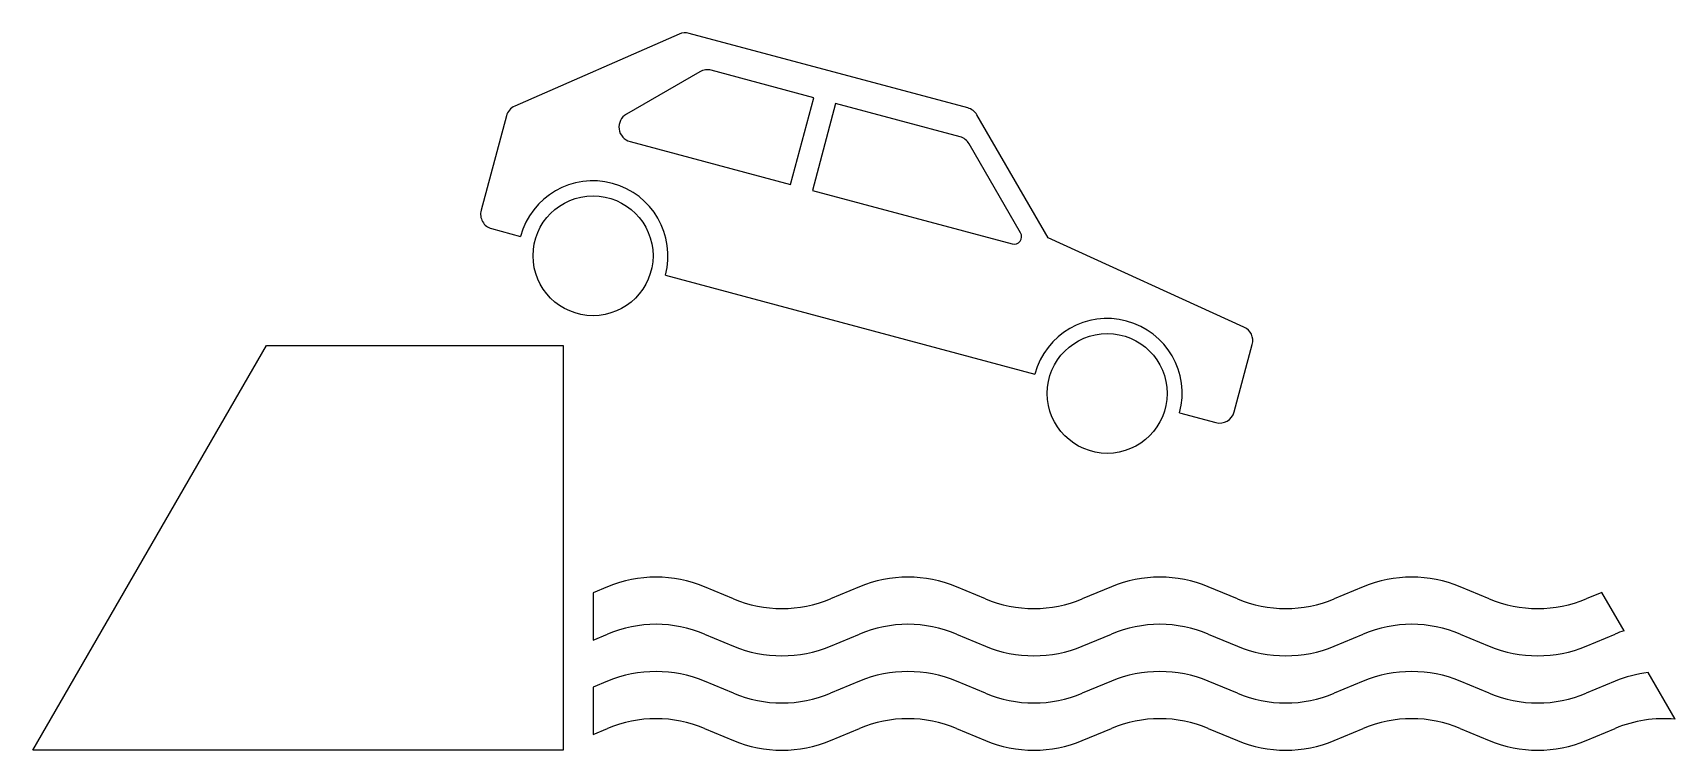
# Model space of a CAD drawing. Extents: x -277 to 271, y 100 to 339.
import ezdxf

# ---------------------------------------------------------------- set-up
doc = ezdxf.new("R2010")
doc.units = 0
doc.header["$LTSCALE"] = 25
doc.linetypes.add('AUSGEZOGEN', pattern=[0])
doc.layers.get('0').update_dxf_attribs({"linetype": 'AUSGEZOGEN'})

msp = doc.modelspace()

# ---------------------------------------------------------------- linework, layer by layer
for p, q in [((-61.24, 338.98), (-116.08, 314.95)), ((34.96, 314.34), (-57.94, 339.23)), ((-54.36, 326.4), (-78.85, 312.26)), ((-16.34, 317.73), (-50.56, 326.9)), ((-24.11, 288.75), (-16.34, 317.73)), ((-9.1, 315.79), (-16.86, 286.81)), ((32.37, 304.68), (-9.1, 315.79)), ((-118.91, 311.67), (-127.34, 280.18)), ((61.71, 270.94), (37.99, 312.01)), ((-77.65, 303.1), (-24.11, 288.75)), ((52.56, 272.63), (35.4, 302.35)), ((-16.86, 286.81), (49.75, 268.96)), ((-123.81, 274.06), (-114.15, 271.47)), ((127.06, 241.21), (61.71, 270.94)), ((-65.85, 258.53), (57.3, 225.53)), ((-276.79, 100), (-198.85, 235)), ((-198.85, 235), (-100, 235)), ((-100, 235), (-100, 100)), ((123.8, 212.89), (129.82, 235.36)), ((105.6, 212.59), (117.67, 209.35)), ((-85.15, 154.52), (-90, 152.5)), ((-43.15, 150.48), (-52.85, 154.52)), ((-1.15, 154.52), (-10.85, 150.48)), ((40.85, 150.48), (31.15, 154.52)), ((82.85, 154.52), (73.15, 150.48)), ((124.85, 150.48), (115.15, 154.52)), ((166.85, 154.52), (157.15, 150.48)), ((208.85, 150.48), (199.15, 154.52)), ((-90, 152.5), (-90, 136.75)), ((246.39, 152.66), (241.15, 150.48)), ((253.78, 139.86), (246.39, 152.66)), ((-90, 136.75), (-85.15, 138.77)), ((-52.85, 138.77), (-43.15, 134.73)), ((-10.85, 134.73), (-1.15, 138.77)), ((31.15, 138.77), (40.85, 134.73)), ((73.15, 134.73), (82.85, 138.77)), ((115.15, 138.77), (124.85, 134.73)), ((157.15, 134.73), (166.85, 138.77)), ((199.15, 138.77), (208.85, 134.73)), ((241.15, 134.73), (250.85, 138.77)), ((-85.15, 123.02), (-90, 121)), ((-90, 121), (-90, 105.25)), ((-43.15, 118.98), (-52.85, 123.02)), ((-1.15, 123.02), (-10.85, 118.98)), ((40.85, 118.98), (31.15, 123.02)), ((82.85, 123.02), (73.15, 118.98)), ((124.85, 118.98), (115.15, 123.02)), ((166.85, 123.02), (157.15, 118.98)), ((208.85, 118.98), (199.15, 123.02)), ((250.85, 123.02), (241.15, 118.98)), ((270.83, 110.32), (261.82, 125.93)), ((-90, 105.25), (-85.15, 107.27)), ((-52.85, 107.27), (-43.15, 103.23)), ((-10.85, 103.23), (-1.15, 107.27)), ((31.15, 107.27), (40.85, 103.23)), ((73.15, 103.23), (82.85, 107.27)), ((115.15, 107.27), (124.85, 103.23)), ((157.15, 103.23), (166.85, 107.27)), ((199.15, 107.27), (208.85, 103.23)), ((241.15, 103.23), (250.85, 107.27)), ((-100, 100), (-276.79, 100))]:
    msp.add_line(p, q)
for centre in [(-90, 265), (81.45, 219.06)]:
    msp.add_circle(centre, 20)
for centre, radius, start, end in [((-59.24, 334.4), 5, 75, 113.6598), ((-51.86, 322.07), 5, 75, 120), ((-114.08, 310.37), 5, 113.6598, 165), ((-76.35, 307.93), 5, 120, 255), ((33.66, 309.51), 5, 30, 75), ((31.07, 299.85), 5, 30, 75), ((-90, 265), 25, 345, 525), ((-122.51, 278.89), 5, 165, 255), ((50.4, 271.38), 2.5, 255, 390), ((81.45, 219.06), 25, 345, 525), ((124.99, 236.66), 5, 345, 425.5377), ((118.97, 214.18), 5, 255, 345), ((-69, 115.75), 42, 67.3801, 112.6199), ((15, 115.75), 42, 67.3801, 112.6199), ((99, 115.75), 42, 67.3801, 112.6199), ((183, 115.75), 42, 67.3801, 112.6199), ((-27, 189.25), 42, 247.3801, 292.6199), ((57, 189.25), 42, 247.3801, 292.6199), ((141, 189.25), 42, 247.3801, 292.6199), ((225, 189.25), 42, 247.3801, 292.6199), ((-69, 100), 42, 67.3801, 112.6199), ((15, 100), 42, 67.3801, 112.6199), ((99, 100), 42, 67.3801, 112.6199), ((183, 100), 42, 67.3801, 112.6199), ((267, 100), 42, 108.3479, 112.6199), ((-27, 173.5), 42, 247.3801, 292.6199), ((57, 173.5), 42, 247.3801, 292.6199), ((141, 173.5), 42, 247.3801, 292.6199), ((225, 173.5), 42, 247.3801, 292.6199), ((-69, 84.25), 42, 67.3801, 112.6199), ((15, 84.25), 42, 67.3801, 112.6199), ((99, 84.25), 42, 67.3801, 112.6199), ((183, 84.25), 42, 67.3801, 112.6199), ((267, 84.25), 42, 97.0786, 112.6199), ((-27, 157.75), 42, 247.3801, 292.6199), ((57, 157.75), 42, 247.3801, 292.6199), ((141, 157.75), 42, 247.3801, 292.6199), ((225, 157.75), 42, 247.3801, 292.6199), ((-69, 68.5), 42, 67.3801, 112.6199), ((15, 68.5), 42, 67.3801, 112.6199), ((99, 68.5), 42, 67.3801, 112.6199), ((183, 68.5), 42, 67.3801, 112.6199), ((267, 68.5), 42, 84.7624, 112.6199), ((-27, 142), 42, 247.3801, 292.6199), ((57, 142), 42, 247.3801, 292.6199), ((141, 142), 42, 247.3801, 292.6199), ((225, 142), 42, 247.3801, 292.6199)]:
    msp.add_arc(centre, radius, start, end)

doc.saveas('drawing.dxf')
